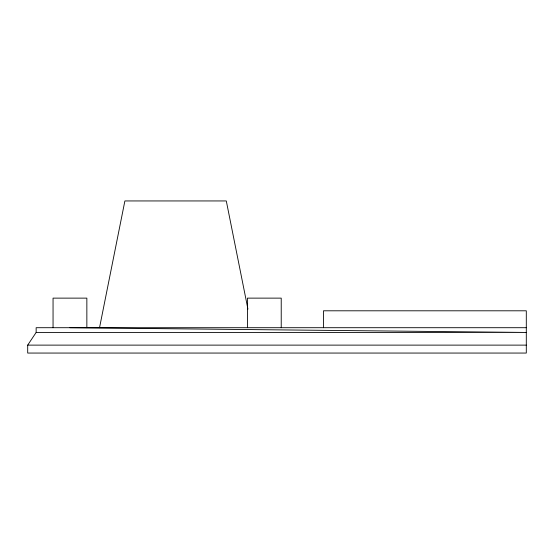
<?xml version="1.0" encoding="UTF-8"?>
<svg xmlns="http://www.w3.org/2000/svg" width="554" height="554" viewBox="0 0 554 554"><rect width="100%" height="100%" fill="white"/><g stroke="black" fill="none" stroke-linecap="round" stroke-linejoin="round"><path stroke-width="0.83" d="M99.533 327.705L124.885 200.943L226.295 200.943L247.929 309.111M323.481 327.705L323.481 310.801L526.3 310.801L526.3 353.057L27.7 353.057L27.7 345.121L36.149 332.442L36.149 327.705L526.3 327.705M36.149 332.442L526.3 332.442L69.956 327.705M27.7 345.121L526.3 345.121M281.224 327.705L281.224 298.128L247.423 298.128L247.423 327.705M86.853 327.705L86.853 298.128L53.052 298.128L53.052 327.705"/></g></svg>
